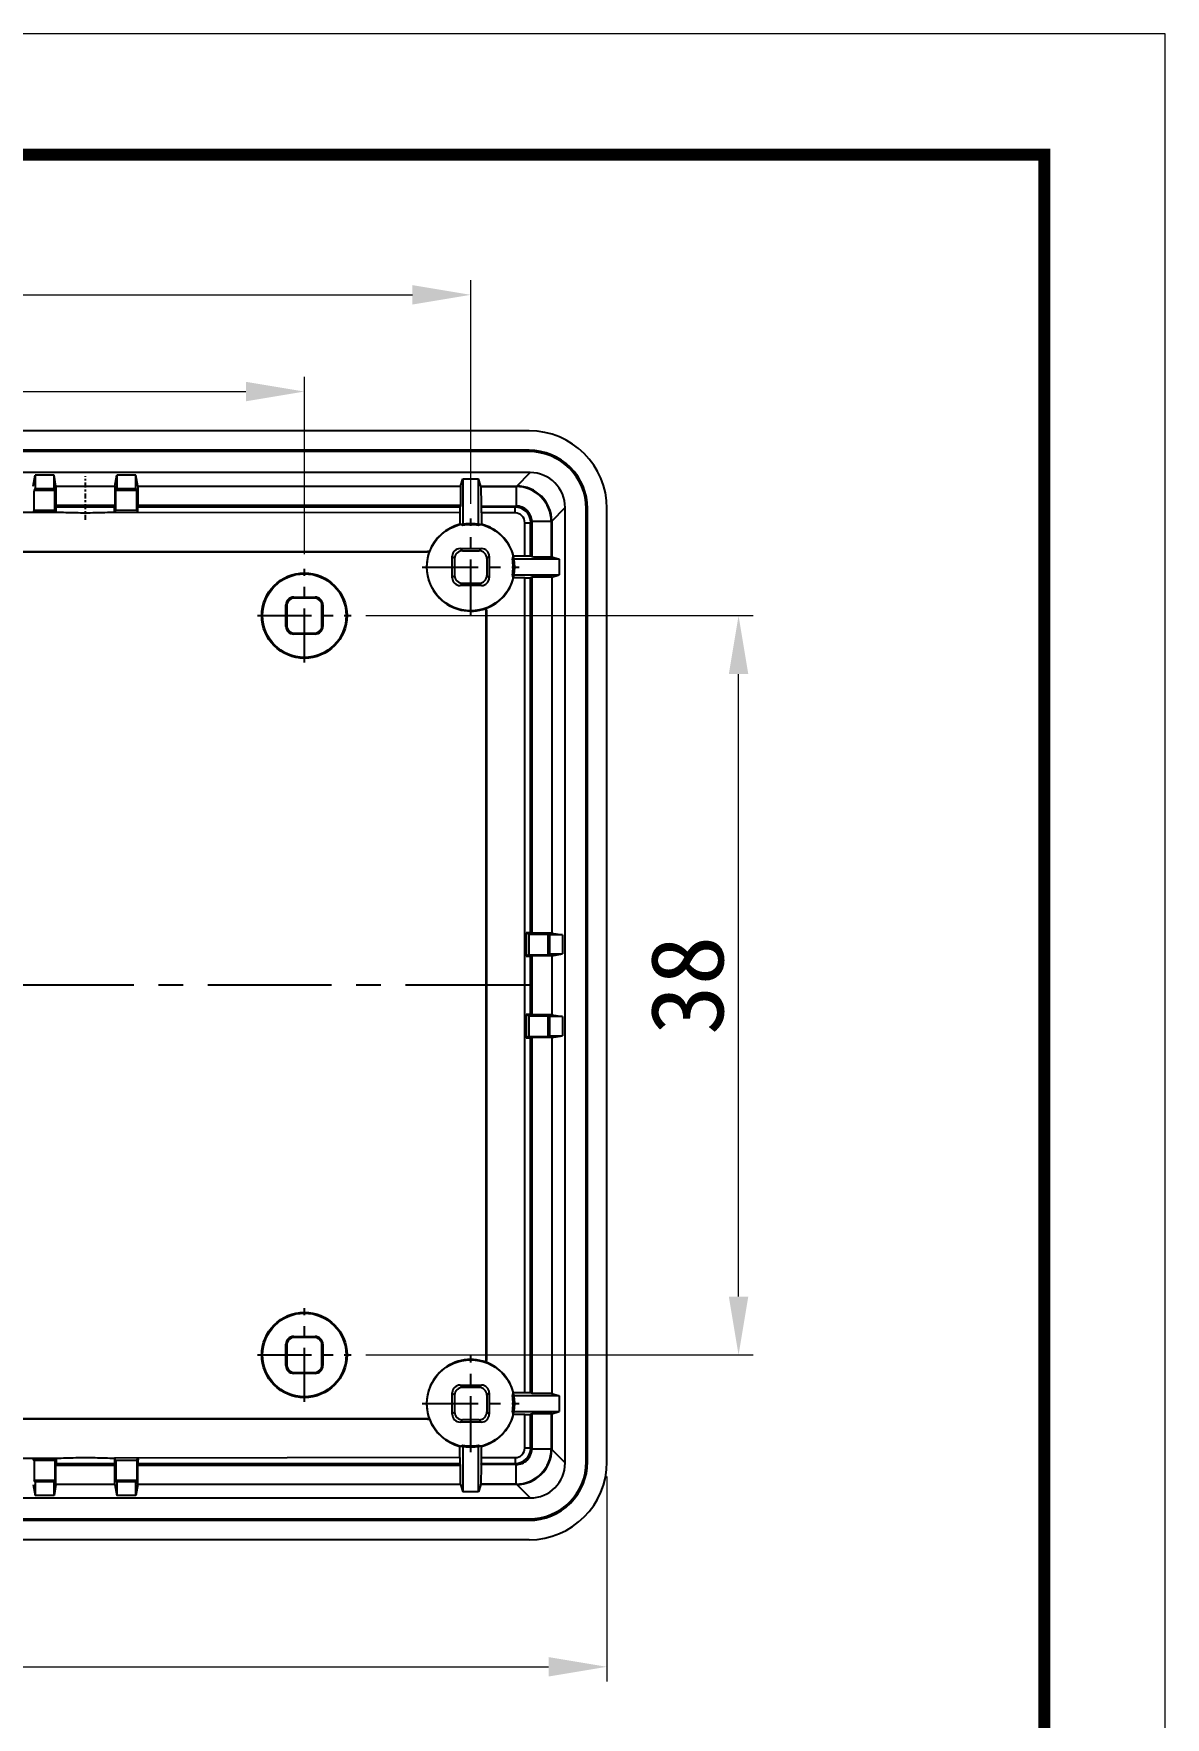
# Model space of a CAD drawing. Header units: millimetres. Extents: x 1833 to 2194, y -395 to -144.
# Drawn here: x 2135.5 to 2193.6, y -230.8 to -144.2 of the extents above; entities that cross this region are included whole.
import ezdxf

# ---------------------------------------------------------------- set-up
doc = ezdxf.new("R2010")
doc.units = ezdxf.units.MM
doc.linetypes.add('CENTER', pattern=[50.8, 31.75, -6.35, 6.35, -6.35])
doc.layers.add('dim', color=3, linetype='Continuous', lineweight=9)
doc.layers.add('from', color=7, linetype='Continuous', lineweight=13)
doc.styles.add('宋体', font='SimSun.ttf')
doc.dimstyles.new('YanXiu', dxfattribs={"dimscale": 1.5, "dimtxt": 2.5, "dimasz": 2.2, "dimexe": 0.65, "dimexo": 0.65, "dimgap": 0.5, "dimtad": 1, "dimdsep": 46, "dimtxsty": '宋体', "dimcen": 0, "dimclrd": 3, "dimclre": 3, "dimclrt": 3, "dimazin": 2, "dimtfac": 1, "dimtofl": 0, "dimtmove": 0, "dimatfit": 3, "dimfxl": 0, "dimlwd": 5, "dimlwe": 5, "dimarcsym": 0})

# ---------------------------------------------------------------- blocks, each defined once
blk = doc.blocks.new('*D13')
at = {"layer": 'Defpoints', "color": 0}
for p in [(2047.924, -217.643), (2164.924, -217.643), (2164.924, -228.171)]:
    blk.add_point(p, dxfattribs=at)
at = {"layer": 'dim', "color": 3, "lineweight": 5}
for p, q in [((2047.924, -218.393), (2047.924, -228.921)), ((2164.924, -218.393), (2164.924, -228.921)), ((2050.924, -228.171), (2161.924, -228.171))]:
    blk.add_line(p, q, dxfattribs=at)
at = {"layer": 'dim', "color": 3}
for points in [[(2050.924, -227.671), (2050.924, -228.671), (2047.924, -228.171)], [(2161.924, -227.671), (2161.924, -228.671), (2164.924, -228.171)]]:
    blk.add_solid(points, dxfattribs=at)
at = {"layer": 'dim', "color": 3, "insert": (2106.424, -225.547), "char_height": 3.75, "attachment_point": 5, "style": '宋体'}
blk.add_mtext('117', dxfattribs=at)
blk = doc.blocks.new('*D12')
at = {"layer": 'Defpoints', "color": 0}
for p in [(2151.787, -174.142), (2171.686, -174.142), (2151.787, -212.142)]:
    blk.add_point(p, dxfattribs=at)
at = {"layer": 'dim', "color": 3, "lineweight": 5}
for p, q in [((2152.536, -174.142), (2172.436, -174.142)), ((2171.686, -209.142), (2171.686, -177.142)), ((2152.536, -212.142), (2172.436, -212.142))]:
    blk.add_line(p, q, dxfattribs=at)
at = {"layer": 'dim', "color": 3}
for points in [[(2171.186, -177.142), (2172.186, -177.142), (2171.686, -174.142)], [(2171.186, -209.142), (2172.186, -209.142), (2171.686, -212.142)]]:
    blk.add_solid(points, dxfattribs=at)
at = {"layer": 'dim', "color": 3, "insert": (2169.061, -193.142), "char_height": 3.75, "attachment_point": 5, "rotation": 90, "style": '宋体'}
blk.add_mtext('38', dxfattribs=at)
blk = doc.blocks.new('*D11')
at = {"layer": 'Defpoints', "color": 0}
for p in [(2149.374, -162.623), (2063.474, -171.729), (2149.374, -171.729)]:
    blk.add_point(p, dxfattribs=at)
at = {"layer": 'dim', "color": 3, "lineweight": 5}
for p, q in [((2063.474, -170.979), (2063.474, -161.873)), ((2066.474, -162.623), (2146.374, -162.623)), ((2149.374, -170.979), (2149.374, -161.873))]:
    blk.add_line(p, q, dxfattribs=at)
at = {"layer": 'dim', "color": 3}
for points in [[(2066.474, -162.123), (2066.474, -163.123), (2063.474, -162.623)], [(2146.374, -162.123), (2146.374, -163.123), (2149.374, -162.623)]]:
    blk.add_solid(points, dxfattribs=at)
at = {"layer": 'dim', "color": 3, "insert": (2106.424, -159.998), "char_height": 3.75, "attachment_point": 5, "style": '宋体'}
blk.add_mtext('85.9', dxfattribs=at)
blk = doc.blocks.new('*D10')
at = {"layer": 'Defpoints', "color": 0}
for p in [(2157.924, -157.652), (2054.924, -169.148), (2157.924, -169.148)]:
    blk.add_point(p, dxfattribs=at)
at = {"layer": 'dim', "color": 3, "lineweight": 5}
for p, q in [((2054.924, -168.399), (2054.924, -156.902)), ((2157.924, -168.399), (2157.924, -156.902)), ((2057.924, -157.652), (2154.924, -157.652))]:
    blk.add_line(p, q, dxfattribs=at)
at = {"layer": 'dim', "color": 3}
for points in [[(2057.924, -157.152), (2057.924, -158.152), (2054.924, -157.652)], [(2154.924, -157.152), (2154.924, -158.152), (2157.924, -157.652)]]:
    blk.add_solid(points, dxfattribs=at)
at = {"layer": 'dim', "color": 3, "insert": (2105.404, -155.027), "char_height": 3.75, "attachment_point": 5, "style": '宋体'}
blk.add_mtext('103', dxfattribs=at)

msp = doc.modelspace()

# ---------------------------------------------------------------- linework, layer by layer
at = {"color": 7, "linetype": 'Continuous'}
for p, q in [((2160.925, -164.642), (2051.922, -164.642)), ((2160.924, -165.642), (2051.924, -165.642)), ((2160.924, -165.712), (2051.924, -165.712)), ((2160.924, -165.642), (2160.924, -165.712)), ((2160.976, -166.79), (2051.872, -166.79)), ((2135.439, -167.481), (2135.532, -166.921)), ((2135.532, -166.921), (2135.532, -167.625)), ((2136.516, -166.921), (2135.532, -166.921)), ((2136.609, -167.481), (2136.516, -166.921)), ((2136.516, -167.625), (2136.516, -166.921)), ((2139.639, -167.481), (2139.732, -166.921)), ((2139.732, -166.921), (2139.732, -167.625)), ((2140.716, -166.921), (2139.732, -166.921)), ((2140.809, -167.481), (2140.716, -166.921)), ((2140.716, -167.625), (2140.716, -166.921)), ((2160.285, -167.481), (2160.976, -166.79)), ((2135.532, -167.625), (2135.488, -167.712)), ((2135.488, -168.713), (2135.488, -167.712)), ((2136.559, -167.712), (2135.488, -167.712)), ((2136.516, -167.625), (2135.532, -167.625)), ((2136.516, -167.625), (2136.559, -167.712)), ((2136.559, -168.713), (2136.559, -167.712)), ((2136.609, -167.481), (2136.609, -168.481)), ((2136.609, -167.481), (2139.639, -167.481)), ((2139.639, -167.481), (2139.639, -168.481)), ((2139.732, -167.625), (2139.688, -167.712)), ((2139.688, -168.713), (2139.688, -167.712)), ((2140.759, -167.712), (2139.688, -167.712)), ((2140.716, -167.625), (2139.732, -167.625)), ((2140.716, -167.625), (2140.759, -167.712)), ((2140.759, -168.713), (2140.759, -167.712)), ((2140.809, -167.481), (2140.809, -168.481)), ((2140.809, -167.481), (2157.398, -167.481)), ((2157.398, -167.481), (2157.524, -167.104)), ((2157.398, -167.481), (2157.398, -168.481)), ((2157.524, -167.104), (2157.524, -169.502)), ((2157.524, -167.104), (2158.324, -167.104)), ((2158.449, -167.481), (2158.324, -167.104)), ((2158.324, -169.502), (2158.324, -167.104)), ((2158.449, -167.481), (2158.449, -167.507)), ((2158.449, -167.481), (2160.285, -167.481)), ((2158.449, -167.507), (2160.259, -167.507)), ((2160.259, -167.507), (2160.259, -168.507)), ((2135.488, -168.713), (2135.424, -168.842)), ((2135.488, -168.713), (2136.559, -168.713)), ((2136.559, -168.713), (2136.624, -168.842)), ((2136.609, -168.481), (2136.623, -168.563)), ((2139.639, -168.481), (2136.609, -168.481)), ((2139.625, -168.563), (2136.623, -168.563)), ((2139.688, -168.713), (2139.624, -168.842)), ((2139.639, -168.481), (2139.625, -168.563)), ((2139.688, -168.713), (2140.759, -168.713)), ((2140.759, -168.713), (2140.824, -168.842)), ((2140.809, -168.481), (2140.823, -168.563)), ((2157.398, -168.481), (2140.809, -168.481)), ((2157.371, -168.563), (2140.823, -168.563)), ((2157.398, -168.481), (2157.371, -168.563)), ((2158.458, -168.507), (2158.477, -168.563)), ((2158.458, -168.507), (2160.259, -168.507)), ((2160.203, -168.563), (2158.477, -168.563)), ((2160.203, -168.563), (2160.259, -168.507)), ((2160.203, -168.863), (2160.203, -168.563)), ((2162.084, -169.28), (2162.775, -168.589)), ((2162.775, -217.694), (2162.775, -168.589)), ((2163.853, -217.641), (2163.853, -168.642)), ((2163.923, -168.642), (2163.853, -168.642)), ((2163.923, -217.641), (2163.923, -168.642)), ((2164.924, -217.643), (2164.924, -168.64)), ((2136.624, -168.842), (2107.924, -168.842)), ((2157.368, -168.863), (2139.624, -168.842)), ((2157.368, -168.863), (2157.368, -169.441)), ((2158.479, -168.863), (2158.479, -169.441)), ((2160.203, -168.863), (2158.479, -168.863)), ((2160.703, -171.086), (2160.703, -169.363)), ((2160.703, -169.363), (2161.002, -169.363)), ((2161.002, -169.363), (2161.059, -169.307)), ((2161.002, -171.089), (2161.002, -169.363)), ((2161.059, -169.307), (2161.059, -171.107)), ((2162.058, -169.307), (2161.059, -169.307)), ((2162.058, -169.307), (2162.058, -171.116)), ((2162.084, -169.28), (2162.084, -171.116)), ((2057.145, -170.837), (2155.703, -170.837)), ((2057.145, -170.863), (2155.703, -170.863)), ((2155.703, -170.863), (2155.703, -170.837)), ((2157.093, -171.211), (2156.974, -171.092)), ((2156.974, -172.192), (2156.974, -171.092)), ((2157.093, -171.211), (2157.093, -172.072)), ((2157.493, -170.811), (2157.374, -170.692)), ((2157.374, -170.692), (2158.474, -170.692)), ((2157.493, -170.811), (2158.354, -170.811)), ((2158.354, -170.811), (2158.474, -170.692)), ((2158.754, -171.211), (2158.874, -171.092)), ((2158.754, -171.211), (2158.754, -172.072)), ((2158.874, -171.092), (2158.874, -172.192)), ((2162.461, -171.242), (2160.063, -171.242)), ((2160.703, -171.086), (2160.124, -171.086)), ((2161.059, -171.107), (2161.002, -171.089)), ((2162.084, -171.116), (2162.058, -171.116)), ((2162.084, -171.116), (2162.461, -171.242)), ((2162.461, -171.242), (2162.461, -172.042)), ((2156.974, -172.192), (2157.093, -172.072)), ((2158.754, -172.072), (2158.874, -172.192)), ((2160.063, -172.042), (2162.461, -172.042)), ((2160.703, -172.197), (2160.124, -172.197)), ((2160.703, -214.086), (2160.703, -172.197)), ((2161.084, -172.167), (2161.002, -172.194)), ((2161.002, -190.443), (2161.002, -172.194)), ((2161.084, -190.456), (2161.084, -172.167)), ((2162.084, -172.167), (2161.084, -172.167)), ((2162.084, -172.167), (2162.461, -172.042)), ((2162.084, -172.167), (2162.084, -190.456)), ((2157.374, -172.592), (2157.493, -172.472)), ((2158.474, -172.592), (2157.374, -172.592)), ((2157.493, -172.472), (2158.354, -172.472)), ((2158.354, -172.472), (2158.474, -172.592)), ((2148.424, -173.592), (2148.47, -173.638)), ((2148.424, -174.692), (2148.424, -173.592)), ((2148.47, -173.638), (2148.47, -174.645)), ((2148.824, -173.192), (2148.87, -173.238)), ((2148.824, -173.192), (2149.924, -173.192)), ((2149.878, -173.238), (2148.87, -173.238)), ((2149.924, -173.192), (2149.878, -173.238)), ((2150.324, -173.592), (2150.278, -173.638)), ((2150.278, -174.645), (2150.278, -173.638)), ((2150.324, -173.592), (2150.324, -174.692)), ((2158.703, -173.863), (2158.703, -212.42)), ((2158.703, -173.863), (2158.729, -173.863)), ((2158.729, -173.863), (2158.729, -212.42)), ((2148.47, -174.645), (2148.424, -174.692)), ((2150.324, -174.692), (2150.278, -174.645)), ((2148.87, -175.045), (2148.824, -175.092)), ((2149.924, -175.092), (2148.824, -175.092)), ((2148.87, -175.045), (2149.878, -175.045)), ((2149.924, -175.092), (2149.878, -175.045)), ((2160.776, -190.442), (2160.776, -191.642)), ((2160.905, -190.506), (2160.776, -190.442)), ((2160.905, -190.506), (2160.905, -191.577)), ((2160.905, -190.506), (2161.905, -190.506)), ((2161.084, -190.456), (2161.002, -190.443)), ((2162.084, -190.456), (2161.084, -190.456)), ((2161.905, -191.577), (2161.905, -190.506)), ((2161.993, -190.55), (2161.905, -190.506)), ((2161.993, -191.533), (2161.993, -190.55)), ((2162.645, -190.55), (2161.993, -190.55)), ((2162.084, -190.456), (2162.645, -190.55)), ((2162.645, -190.55), (2162.645, -191.533)), ((2160.905, -191.577), (2160.776, -191.642)), ((2160.905, -191.577), (2161.905, -191.577)), ((2161.084, -191.627), (2161.002, -191.64)), ((2161.002, -194.643), (2161.002, -191.64)), ((2161.084, -194.656), (2161.084, -191.627)), ((2162.084, -191.627), (2161.084, -191.627)), ((2161.993, -191.533), (2161.905, -191.577)), ((2161.993, -191.533), (2162.645, -191.533)), ((2162.084, -191.627), (2162.645, -191.533)), ((2162.084, -191.627), (2162.084, -194.656)), ((2160.776, -194.642), (2160.776, -195.842)), ((2160.905, -194.706), (2160.776, -194.642)), ((2160.905, -194.706), (2160.905, -195.777)), ((2160.905, -194.706), (2161.905, -194.706)), ((2161.084, -194.656), (2161.002, -194.643)), ((2162.084, -194.656), (2161.084, -194.656)), ((2161.905, -195.777), (2161.905, -194.706)), ((2161.993, -194.75), (2161.905, -194.706)), ((2162.084, -194.656), (2162.645, -194.75)), ((2161.993, -195.733), (2161.993, -194.75)), ((2162.645, -194.75), (2161.993, -194.75)), ((2162.645, -194.75), (2162.645, -195.733)), ((2160.905, -195.777), (2160.776, -195.842)), ((2160.905, -195.777), (2161.905, -195.777)), ((2161.084, -195.827), (2161.002, -195.84)), ((2161.002, -214.089), (2161.002, -195.84)), ((2161.084, -214.116), (2161.084, -195.827)), ((2162.084, -195.827), (2161.084, -195.827)), ((2161.993, -195.733), (2161.905, -195.777)), ((2161.993, -195.733), (2162.645, -195.733)), ((2162.084, -195.827), (2162.645, -195.733)), ((2162.084, -195.827), (2162.084, -214.116)), ((2148.424, -212.692), (2148.424, -211.592)), ((2148.47, -211.638), (2148.424, -211.592)), ((2148.47, -211.638), (2148.47, -212.645)), ((2148.87, -211.238), (2148.824, -211.192)), ((2148.824, -211.192), (2149.924, -211.192)), ((2149.878, -211.238), (2148.87, -211.238)), ((2149.924, -211.192), (2149.878, -211.238)), ((2150.324, -211.592), (2150.278, -211.638)), ((2150.278, -212.645), (2150.278, -211.638)), ((2150.324, -211.592), (2150.324, -212.692)), ((2148.424, -212.692), (2148.47, -212.645)), ((2150.324, -212.692), (2150.278, -212.645)), ((2158.703, -212.42), (2158.729, -212.42)), ((2148.824, -213.092), (2148.87, -213.045)), ((2149.924, -213.092), (2148.824, -213.092)), ((2148.87, -213.045), (2149.878, -213.045)), ((2149.924, -213.092), (2149.878, -213.045)), ((2157.374, -213.692), (2157.493, -213.811)), ((2157.374, -213.692), (2158.474, -213.692)), ((2158.354, -213.811), (2158.474, -213.692)), ((2156.974, -215.192), (2156.974, -214.092)), ((2156.974, -214.092), (2157.093, -214.211)), ((2157.093, -214.211), (2157.093, -215.072)), ((2158.354, -213.811), (2157.493, -213.811)), ((2158.754, -214.211), (2158.874, -214.092)), ((2158.754, -214.211), (2158.754, -215.072)), ((2158.874, -214.092), (2158.874, -215.192)), ((2162.461, -214.242), (2160.063, -214.242)), ((2160.703, -214.086), (2160.124, -214.086)), ((2161.084, -214.116), (2161.002, -214.089)), ((2162.084, -214.116), (2161.084, -214.116)), ((2162.084, -214.116), (2162.461, -214.242)), ((2162.461, -214.242), (2162.461, -215.042)), ((2155.703, -215.42), (2057.145, -215.42)), ((2155.703, -215.446), (2057.145, -215.446)), ((2155.703, -215.42), (2155.703, -215.446)), ((2157.093, -215.072), (2156.974, -215.192)), ((2157.493, -215.472), (2157.374, -215.592)), ((2158.354, -215.472), (2157.493, -215.472)), ((2158.354, -215.472), (2158.474, -215.592)), ((2158.754, -215.072), (2158.874, -215.192)), ((2160.063, -215.042), (2162.461, -215.042)), ((2160.703, -215.197), (2160.124, -215.197)), ((2160.703, -216.92), (2160.703, -215.197)), ((2161.059, -215.176), (2161.002, -215.194)), ((2161.002, -216.92), (2161.002, -215.194)), ((2161.059, -215.176), (2161.059, -216.976)), ((2162.058, -215.167), (2162.058, -216.977)), ((2162.084, -215.167), (2162.058, -215.167)), ((2162.084, -215.167), (2162.461, -215.042)), ((2162.084, -215.167), (2162.084, -217.003)), ((2158.474, -215.592), (2157.374, -215.592)), ((2157.368, -217.42), (2157.368, -216.842)), ((2157.524, -216.781), (2157.524, -219.179)), ((2158.324, -219.179), (2158.324, -216.781)), ((2158.479, -217.42), (2158.479, -216.842)), ((2160.703, -216.92), (2161.002, -216.92)), ((2161.059, -216.976), (2161.002, -216.92)), ((2162.058, -216.977), (2161.059, -216.977)), ((2162.775, -217.694), (2162.084, -217.003)), ((2107.924, -217.441), (2136.624, -217.441)), ((2135.488, -217.57), (2135.424, -217.441)), ((2135.488, -217.57), (2135.488, -218.571)), ((2136.559, -217.57), (2135.488, -217.57)), ((2136.559, -217.57), (2136.624, -217.441)), ((2136.559, -217.57), (2136.559, -218.571)), ((2136.609, -217.802), (2136.623, -217.72)), ((2136.609, -218.802), (2136.609, -217.802)), ((2136.609, -217.802), (2139.639, -217.802)), ((2136.623, -217.72), (2139.625, -217.72)), ((2157.368, -217.42), (2139.624, -217.441)), ((2139.688, -217.57), (2139.624, -217.441)), ((2139.639, -217.802), (2139.625, -217.72)), ((2139.639, -218.802), (2139.639, -217.802)), ((2139.688, -217.57), (2139.688, -218.571)), ((2140.759, -217.57), (2139.688, -217.57)), ((2140.759, -217.57), (2140.824, -217.441)), ((2140.759, -217.57), (2140.759, -218.571)), ((2140.809, -217.802), (2140.823, -217.72)), ((2140.809, -218.802), (2140.809, -217.802)), ((2140.809, -217.802), (2157.398, -217.802)), ((2140.823, -217.72), (2157.371, -217.72)), ((2157.398, -217.802), (2157.371, -217.72)), ((2157.398, -218.802), (2157.398, -217.802)), ((2158.458, -217.776), (2158.477, -217.72)), ((2160.259, -217.776), (2158.458, -217.776)), ((2158.477, -217.72), (2160.202, -217.72)), ((2158.479, -217.42), (2160.203, -217.42)), ((2160.259, -217.776), (2160.202, -217.72)), ((2160.203, -217.42), (2160.203, -217.72)), ((2160.259, -218.776), (2160.259, -217.776)), ((2163.923, -217.641), (2163.853, -217.641)), ((2135.439, -218.802), (2135.532, -219.362)), ((2135.532, -218.658), (2135.488, -218.571)), ((2135.488, -218.571), (2136.559, -218.571)), ((2135.532, -218.658), (2135.532, -219.362)), ((2136.516, -218.658), (2135.532, -218.658)), ((2136.516, -218.658), (2136.559, -218.571)), ((2136.516, -219.362), (2136.516, -218.658)), ((2136.609, -218.802), (2136.516, -219.362)), ((2139.639, -218.802), (2136.609, -218.802)), ((2139.639, -218.802), (2139.732, -219.362)), ((2139.732, -218.658), (2139.688, -218.571)), ((2139.688, -218.571), (2140.759, -218.571)), ((2139.732, -218.658), (2139.732, -219.362)), ((2140.716, -218.658), (2139.732, -218.658)), ((2140.716, -218.658), (2140.759, -218.571)), ((2140.716, -219.362), (2140.716, -218.658)), ((2140.809, -218.802), (2140.716, -219.362)), ((2157.398, -218.802), (2140.809, -218.802)), ((2157.398, -218.802), (2157.524, -219.179)), ((2158.449, -218.802), (2158.324, -219.179)), ((2158.449, -218.802), (2158.449, -218.776)), ((2160.259, -218.776), (2158.449, -218.776)), ((2160.285, -218.802), (2158.449, -218.802)), ((2160.976, -219.493), (2160.285, -218.802)), ((2051.872, -219.493), (2160.976, -219.493)), ((2136.516, -219.362), (2135.532, -219.362)), ((2140.716, -219.362), (2139.732, -219.362)), ((2158.324, -219.179), (2157.524, -219.179)), ((2051.924, -220.571), (2160.924, -220.571)), ((2051.924, -220.641), (2160.924, -220.641)), ((2160.924, -220.641), (2160.924, -220.571)), ((2160.925, -221.642), (2051.922, -221.642))]:
    msp.add_line(p, q, dxfattribs=at)
at = {"color": 1, "linetype": 'CENTER', "ltscale": 0.008007}
msp.add_line((2138.124, -169.221), (2138.124, -166.975), dxfattribs=at)
at = {"color": 1, "linetype": 'CENTER', "ltscale": 0.090671}
for p, q in [((2157.924, -174.135), (2157.924, -169.148)), ((2155.43, -171.642), (2160.417, -171.642)), ((2157.924, -217.135), (2157.924, -212.148)), ((2155.43, -214.642), (2160.417, -214.642))]:
    msp.add_line(p, q, dxfattribs=at)
at = {"color": 1, "linetype": 'CENTER', "ltscale": 0.087745}
for p, q in [((2149.374, -176.555), (2149.374, -171.729)), ((2146.961, -174.142), (2151.787, -174.142)), ((2149.374, -214.555), (2149.374, -209.729)), ((2146.961, -212.142), (2151.787, -212.142))]:
    msp.add_line(p, q, dxfattribs=at)
at = {"color": 1, "linetype": 'CENTER', "ltscale": 0.2}
msp.add_line((2160.925, -193.142), (2046.585, -193.142), dxfattribs=at)
at = {"color": 7, "linetype": 'Continuous'}
for centre, radius in [((2157.924, -171.642), 2.25), ((2149.374, -174.142), 2.194), ((2149.374, -174.142), 2.15), ((2149.374, -212.142), 2.194), ((2149.374, -212.142), 2.15), ((2157.924, -214.642), 2.25)]:
    msp.add_circle(centre, radius, dxfattribs=at)
for centre, radius, start, end in [((2160.924, -168.641), 2.999, 359.9953, 90.0047), ((2160.924, -168.641), 2.929, 359.99519, 90.00481), ((2160.259, -169.306), 1.799, 359.99315, 90.00635), ((2160.203, -169.363), 0.8, 0.00688, 89.98718), ((2160.26, -169.306), 0.799, 359.92241, 90.0785), ((2157.924, -171.642), 2.269, 104.16464, 159.27012), ((2157.924, -171.642), 2.176, 79.40834, 100.59166), ((2157.924, -171.642), 2.269, 14.16464, 75.83536), ((2160.203, -169.363), 0.5, 359.9931, 90.0069), ((2157.924, -171.642), 2.267, 159.94624, 290.05376), ((2155.703, -173.863), 3.026, 88.12808, 90), ((2155.703, -173.863), 3, 88.24304, 90), ((2157.96, -171.423), 2.236, 164.85027, 165.53937), ((2157.924, -171.642), 2.176, 349.40834, 10.59166), ((2157.924, -171.642), 2.269, 290.72988, 345.83536), ((2158.143, -171.606), 2.236, 284.46063, 285.14973), ((2155.703, -173.863), 3, 0, 1.75696), ((2155.703, -173.863), 3.026, 0, 1.87192), ((2157.924, -214.642), 2.267, 69.94624, 200.05376), ((2155.703, -212.42), 3, 358.24304, 0), ((2158.143, -214.677), 2.236, 74.85027, 75.53937), ((2155.703, -212.42), 3.026, 358.12808, 0), ((2157.924, -214.642), 2.269, 14.16464, 69.27012), ((2157.924, -214.642), 2.176, 349.40834, 10.59166), ((2155.703, -212.42), 3, 270, 271.75696), ((2155.703, -212.42), 3.026, 270, 271.87192), ((2157.96, -214.86), 2.236, 194.46063, 195.14973), ((2157.924, -214.642), 2.269, 200.72988, 255.83536), ((2157.924, -214.642), 2.269, 284.16464, 345.83536), ((2157.924, -214.642), 2.176, 259.40834, 280.59166), ((2160.203, -216.92), 0.5, 269.9931, 0.0069), ((2160.203, -216.92), 0.8, 270.00688, 359.98718), ((2160.26, -216.978), 0.799, 269.92241, 0.0785), ((2160.259, -216.977), 1.799, 269.99314, 0.00634), ((2160.924, -217.642), 2.929, 269.99518, 0.00482), ((2160.924, -217.642), 2.999, 269.99529, 0.00471)]:
    msp.add_arc(centre, radius, start, end, dxfattribs=at)
for centre, major_axis, ratio, start_param, end_param in [((2160.922, -168.643), (-2.83, -2.83), 0.999315, 2.356537, 3.926648), ((2160.975, -168.591), (-1.274, -1.274), 0.999315, 2.356537, 3.926648), ((2158.458, -167.507), (0, 1), 0.008727, -4.712389, -3.167773), ((2160.284, -169.282), (1.274, 1.274), 0.999315, -0.785056, 0.785056), ((2136.623, -168.863), (0, 0.3), 0.004363, -1.502194, -0.02618), ((2140.823, -168.863), (0, 0.3), 0.004363, -1.502194, -0.02618), ((2157.371, -168.863), (0, 0.3), 0.008727, 0.02618, 1.570796), ((2158.477, -168.863), (0, 0.3), 0.008727, -1.570796, -0.02618), ((2156.109, -171.642), (3.025, 0), 0.800007, 1.084031, 1.141291), ((2159.739, -171.642), (3.025, 0), 0.800007, 2.000302, 2.057561), ((2157.374, -171.092), (0.283, -0.283), 0.999973, 2.356208, 3.926977), ((2157.493, -171.211), (0.283, -0.283), 0.999973, 2.356208, 3.926977), ((2158.354, -171.211), (-0.283, -0.283), 0.999973, 2.356208, 3.926977), ((2158.474, -171.092), (0.283, 0.283), 0.999973, -0.785384, 0.785384), ((2157.924, -169.826), (0, 3.025), 0.800007, -2.057561, -2.000302), ((2160.703, -171.089), (0.3, 0), 0.008727, 0.02618, 1.570796), ((2162.058, -171.107), (1, 0), 0.008727, -3.115413, -1.570796), ((2157.374, -172.192), (0.283, 0.283), 0.999973, 2.356208, 3.926977), ((2157.493, -172.072), (-0.283, -0.283), 0.999973, -0.785384, 0.785384), ((2158.354, -172.072), (-0.283, 0.283), 0.999973, 2.356208, 3.926977), ((2158.474, -172.192), (0.283, -0.283), 0.999973, -0.785384, 0.785384), ((2157.924, -173.457), (0, 3.025), 0.800007, -1.141291, -1.084031), ((2160.703, -172.194), (0.3, 0), 0.008727, -1.570796, -0.02618), ((2148.824, -173.592), (0.283, -0.283), 0.999924, 2.356233, 3.926953), ((2148.87, -173.638), (0.283, -0.283), 0.999924, 2.356233, 3.926953), ((2149.878, -173.638), (-0.283, -0.283), 0.999924, 2.356233, 3.926953), ((2149.924, -173.592), (0.283, 0.283), 0.999924, -0.78536, 0.78536), ((2148.824, -174.692), (0.283, 0.283), 0.999924, -3.926953, -2.356233), ((2148.87, -174.645), (-0.283, -0.283), 0.999924, -0.78536, 0.78536), ((2149.878, -174.645), (-0.283, 0.283), 0.999924, 2.356233, 3.926953), ((2149.924, -174.692), (-0.283, 0.283), 0.999924, -3.926953, -2.356233), ((2160.703, -190.443), (0.3, 0), 0.004363, 0.02618, 1.324964), ((2160.703, -191.64), (0.3, 0), 0.004363, -1.324964, -0.02618), ((2160.703, -194.643), (0.3, 0), 0.004363, 0.02618, 1.324964), ((2160.703, -195.84), (0.3, 0), 0.004363, -1.324964, -0.02618), ((2148.824, -211.592), (0.283, -0.283), 0.999924, 2.356233, 3.926953), ((2148.87, -211.638), (-0.283, 0.283), 0.999924, -0.78536, 0.78536), ((2149.878, -211.638), (-0.283, -0.283), 0.999924, 2.356233, 3.926953), ((2149.924, -211.592), (0.283, 0.283), 0.999924, -0.78536, 0.78536), ((2148.824, -212.692), (0.283, 0.283), 0.999924, 2.356233, 3.926953), ((2148.87, -212.645), (0.283, 0.283), 0.999924, 2.356233, 3.926953), ((2149.878, -212.645), (-0.283, 0.283), 0.999924, 2.356233, 3.926953), ((2149.924, -212.692), (0.283, -0.283), 0.999924, -0.78536, 0.78536), ((2157.374, -214.092), (0.283, -0.283), 0.999973, 2.356208, 3.926977), ((2158.474, -214.092), (0.283, 0.283), 0.999973, -0.785384, 0.785384), ((2157.493, -214.211), (-0.283, 0.283), 0.999973, -0.785384, 0.785384), ((2158.354, -214.211), (-0.283, -0.283), 0.999973, 2.356208, 3.926977), ((2157.924, -212.826), (0, 3.025), 0.800007, -2.057561, -2.000302), ((2160.703, -214.089), (0.3, 0), 0.008727, 0.02618, 1.570796), ((2157.374, -215.192), (0.283, 0.283), 0.999973, 2.356208, 3.926977), ((2157.493, -215.072), (0.283, 0.283), 0.999973, 2.356208, 3.926977), ((2158.354, -215.072), (-0.283, 0.283), 0.999973, 2.356208, 3.926977), ((2158.474, -215.192), (0.283, -0.283), 0.999973, -0.785384, 0.785384), ((2157.924, -216.457), (0, 3.025), 0.800007, -1.141291, -1.084031), ((2160.703, -215.194), (0.3, 0), 0.008727, -1.570796, -0.02618), ((2162.058, -215.176), (1, 0), 0.008727, 1.570796, 3.115413), ((2156.109, -214.642), (3.025, 0), 0.800007, -1.141291, -1.084031), ((2159.739, -214.642), (3.025, 0), 0.800007, -2.057561, -2.000302), ((2160.284, -217.001), (1.274, -1.274), 0.999315, -0.785056, 0.785056), ((2139.625, -217.42), (0, 0.3), 0.004363, -4.643786, -3.167773), ((2157.371, -217.42), (0, 0.3), 0.008727, -4.712389, -3.167773), ((2158.458, -218.776), (0, 1), 0.008727, 0.02618, 1.570796), ((2158.477, -217.42), (0, 0.3), 0.008727, -3.115413, -1.570796), ((2160.922, -217.64), (-2.83, 2.83), 0.999315, 2.356537, 3.926648), ((2160.975, -217.693), (1.274, -1.274), 0.999315, -0.785056, 0.785056)]:
    msp.add_ellipse(centre, major_axis=major_axis, ratio=ratio, start_param=start_param, end_param=end_param, dxfattribs=at)
for points, start_tangent, end_tangent in [([(2139.624, -168.842), (2139.624, -168.703), (2139.624, -168.602), (2139.625, -168.563)], (0.0003, 1), (0.164363, 0.9864)), ([(2139.624, -168.842), (2138.624, -168.863), (2137.624, -168.863), (2136.624, -168.842)], (-1, 0), (-1, 0)), ([(2136.624, -217.441), (2136.624, -217.58), (2136.623, -217.681), (2136.623, -217.72)], (-0.0003, -1), (-0.164363, -0.9864)), ([(2136.624, -217.441), (2137.624, -217.42), (2138.624, -217.42), (2139.624, -217.441)], (1, 0), (1, 0)), ([(2140.824, -217.441), (2140.824, -217.58), (2140.823, -217.681), (2140.823, -217.72)], (-0.0003, -1), (-0.164363, -0.9864))]:
    msp.add_spline(points, degree=3, dxfattribs=dict(at, start_tangent=start_tangent, end_tangent=end_tangent))
at = {"layer": 'from'}
msp.add_lwpolyline([(1832.773, -394.983), (2193.616, -394.983), (2193.616, -144.229), (1832.773, -144.229)], close=True, dxfattribs=at)
at = {"layer": 'from', "const_width": 0.622}
msp.add_lwpolyline([(1838.992, -388.764), (1838.992, -150.448), (2187.398, -150.448), (2187.398, -388.764), (1838.992, -388.764)], dxfattribs=at)

# ---------------------------------------------------------------- dimensions: what is measured, and where the dimension line sits
at = {"layer": 'dim'}
for base, p1, p2, picture, middle in [((2157.924, -157.652), (2054.924, -169.148), (2157.924, -169.148), '*D10', (2105.404, -157.652)), ((2164.924, -228.171), (2047.924, -217.643), (2164.924, -217.643), '*D13', (2106.424, -228.171))]:
    dim = msp.add_linear_dim(base=base, p1=p1, p2=p2, dimstyle='YanXiu', override={"dimasz": 2, "dimexe": 0.49975, "dimexo": 0.49975, "dimgap": 0.49975}, dxfattribs=at)
    dim.commit()
    dim.dimension.update_dxf_attribs({"geometry": picture, "text_midpoint": middle, "dimtype": 160})
dim = msp.add_linear_dim(base=(2149.374, -162.623), p1=(2063.474, -171.729), p2=(2149.374, -171.729), dimstyle='YanXiu', override={"dimasz": 2, "dimexe": 0.49975, "dimexo": 0.49975, "dimgap": 0.49975}, dxfattribs=at)
dim.commit()
dim.dimension.update_dxf_attribs({"geometry": '*D11', "text_midpoint": (2106.424, -159.998)})
dim = msp.add_linear_dim(base=(2171.686, -174.142), p1=(2151.787, -212.142), p2=(2151.787, -174.142), angle=90, dimstyle='YanXiu', override={"dimasz": 2, "dimexe": 0.49975, "dimexo": 0.49975, "dimgap": 0.49975}, dxfattribs=at)
dim.commit()
dim.dimension.update_dxf_attribs({"geometry": '*D12', "text_midpoint": (2169.061, -193.142)})

doc.saveas('drawing.dxf')
